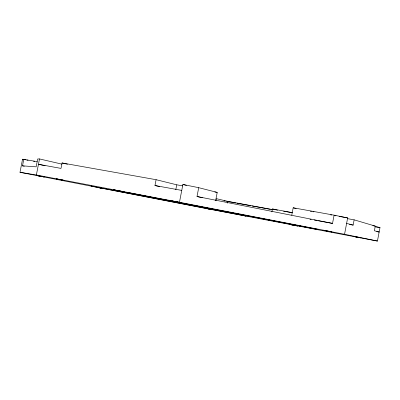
<?xml version="1.0" encoding="UTF-8"?>
<svg xmlns="http://www.w3.org/2000/svg" width="400" height="400" viewBox="0 0 400 400"><rect width="100%" height="100%" fill="white"/><g stroke="black" fill="none" stroke-linecap="round" stroke-linejoin="round"><path stroke-width="0.6" d="M318.495 220.805L332.53 223.41L334.1 215.165L293.18 207.79L291.76 215.245M375.125 226.625L380 227.515L377.435 241.055L344.545 234.285L347.65 217.92L334.1 215.165M349.465 224.43L353.135 225.105L354.13 219.84L347.405 218.625M354.13 219.84L375.265 226.11L374.385 230.76L379.145 232.025L376.71 231.575M227.49 203.185L227.84 201.37L216.41 198.685L216.085 200.38M271.865 211.895L272.425 208.97L292.475 212.65M159.695 186.615L154.96 185.52L156.09 179.695L62.07 162.965L61.01 168.4L38.455 164.29L45.155 165.765M175.79 189.7L176.735 184.805L156.09 179.695M37.155 161.615L22.555 159.23L20 172.295L36.365 174.985L179.46 202.275L182.895 184.47L198.71 187.68L217.22 192.4L215.615 200.75M202.41 197.74L197.01 196.51L198.71 187.68M36.365 174.985L39.5 158.945L61.975 164.14M24.325 166.185L22.505 165.85L23.805 159.205M39.5 158.945L37.69 158.975L36.15 166.835L22.505 165.85M375.17 226.765L380 227.515M176.735 184.805L182.85 185.9M214.78 191.965L217.22 192.4M22.555 159.23L25.605 159.775M26.82 159.995L28.04 160.215M33.525 161.205L34.74 161.425M310.35 211.185L311.57 211.405M312.795 211.625L314.02 211.845M330.53 214.825L331.75 215.05M334.81 215.6L336.035 215.82M339.09 216.375L347.65 217.92M92.64 186.365L91.045 186.08L246.19 216.075L243.135 215.505M154.96 185.52L181.75 190.4M372.805 225.66L375.265 226.11M283.6 211.18L291.45 212.625M227.84 201.37L272.415 209.57M224.055 200.815L225.275 201.04M226.49 201.265L235.64 202.95M236.86 203.175L250.88 205.755M252.1 205.98L270.395 209.345M271.615 209.57L272.83 209.795M309.955 219.215L311.175 219.445M314.225 220.01L317.275 220.575M63.485 180.265L64.2 180.395L60.55 179.675M377.435 241.055L205.275 208.35L20 172.295M62.78 180.13L56.2 178.845L59.87 179.57M176.33 201.755L172.105 200.96L180.68 202.61L176.455 201.81M327.255 231.045C312.565 228.175 342.295 233.955 327.75 231.115M100.13 187.98L100.88 188.125M294.085 225.31C283.32 223.265 305.455 227.48 294.725 225.445M179.46 202.275L344.545 234.285M40.505 176.26C28.475 173.9 52.865 178.66 40.89 176.315M207.05 208.66L205.11 208.28L210.545 209.325L208.61 208.95M99.405 187.84C93.775 186.73 107.36 189.385 101.665 188.265M197.01 196.51L332.53 223.41M62.07 162.965L67.505 164.235M272.425 208.97L277.59 210.235M182.895 184.47L186.445 185.365M346.615 223.375L353.135 225.105M293.18 207.79L296.145 208.595M113.48 189.79L124.245 191.87L113.48 189.79M130.38 193.13L127.85 192.68L317.04 229.295L130.38 193.13M354.05 236.54L360.78 237.835L354.05 236.54"/></g></svg>
